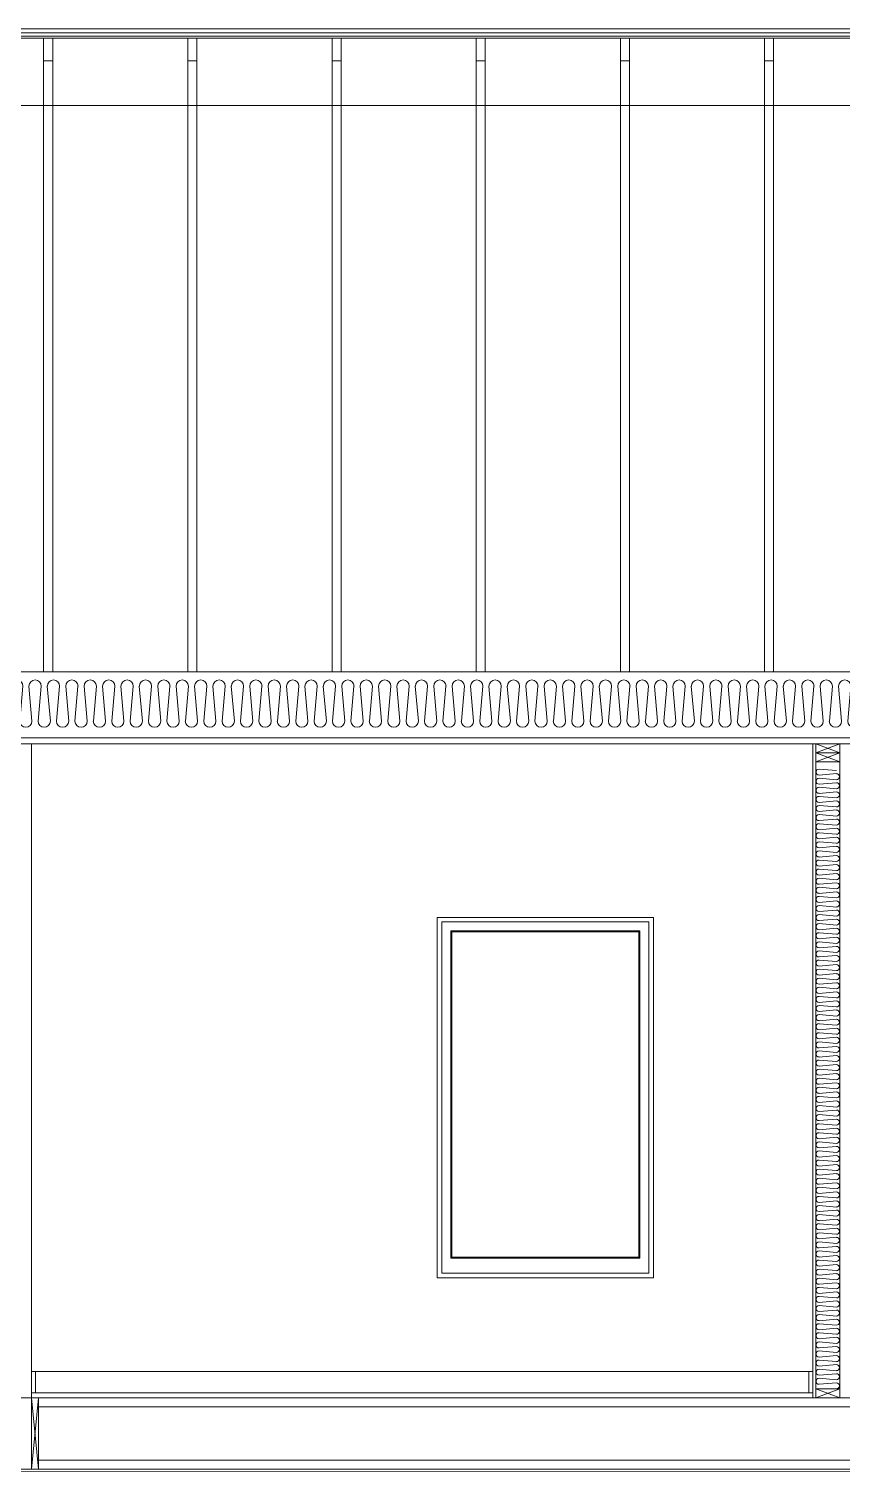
# Model space of a CAD drawing. Header units: inches. Extents: x 99 to 15695, y -7208 to 2559.
# Drawn here: x 14185.8 to 14321.2, y -3716.9 to -3476.8 of the extents above; entities that cross this region are included whole.
import ezdxf

# ---------------------------------------------------------------- set-up
doc = ezdxf.new("R2010")
doc.units = ezdxf.units.IN
doc.header["$LTSCALE"] = 96
doc.header["$MEASUREMENT"] = 0
doc.layers.add('Common', color=4, linetype='Continuous', lineweight=5)
doc.layers.add('Insulate', color=7, linetype='Continuous', lineweight=0, true_color=0x918d8e)

# ---------------------------------------------------------------- blocks, each defined once
blk = doc.blocks.new('*U381')
at = {"layer": 'Insulate', "transparency": 33554687}
for p, q in [((2.92, -0.25), (-2.92, 0.25)), ((-2.92, -1.78), (2.92, -1.27))]:
    blk.add_line(p, q, dxfattribs=at)
for centre, start, end in [((-2.92, -0.76), 90, 270), ((2.92, 0.76), 270, 90)]:
    blk.add_arc(centre, 1.02, start, end, dxfattribs=at)
blk = doc.blocks.new('*U382')
at = {"layer": 'Insulate', "color": 0, "linetype": 'ByBlock', "lineweight": -2, "transparency": 16777216}
for p in [(0, -875.875), (0, -878.9375), (0, -882), (0, -885.0625), (0, -888.125), (0, -891.1875), (0, -894.25), (0, -897.3125), (0, -900.375), (0, -903.4375), (0, -906.5), (0, -909.5625), (0, -912.625), (0, -915.6875), (0, -918.75), (0, -921.8125), (0, -924.875), (0, -927.9375), (0, -931), (0, -934.0625), (0, -937.125), (0, -940.1875), (0, -943.25), (0, -946.3125), (0, -949.375), (0, -952.4375), (0, -955.5), (0, -958.5625), (0, -961.625), (0, -964.6875), (0, -967.75), (0, -970.8125), (0, -973.875), (0, -976.9375), (0, -980), (0, -983.0625), (0, -986.125), (0, -989.1875), (0, -992.25), (0, -995.3125), (0, -998.375), (0, -1001.4375), (0, -1004.5), (0, -1007.5625), (0, -1010.625), (0, -1013.6875)]:
    blk.add_blockref('*U381', p, dxfattribs=at)
blk = doc.blocks.new('*U395')
at = {"layer": 'Insulate', "transparency": 33554687}
for p, q in [((1.44, -0.13), (-1.44, 0.13)), ((-1.44, -0.88), (1.44, -0.63))]:
    blk.add_line(p, q, dxfattribs=at)
for centre, start, end in [((-1.44, -0.38), 90, 270), ((1.44, 0.38), 270, 90)]:
    blk.add_arc(centre, 0.503, start, end, dxfattribs=at)
blk = doc.blocks.new('*U396')
at = {"layer": 'Insulate', "color": 0, "linetype": 'ByBlock', "lineweight": -2, "transparency": 16777216}
for p in [(0, 0), (0, -1.51), (0, -3.03), (0, -4.54), (0, -6.05), (0, -7.57), (0, -9.08), (0, -10.59), (0, -12.11), (0, -13.62), (0, -15.13), (0, -16.65), (0, -18.16), (0, -19.67), (0, -21.19), (0, -22.7), (0, -24.21), (0, -25.73), (0, -27.24), (0, -28.75), (0, -30.27), (0, -31.78), (0, -33.29), (0, -34.81), (0, -36.32), (0, -37.83), (0, -39.35), (0, -40.86), (0, -42.37), (0, -43.89), (0, -45.4), (0, -46.91), (0, -48.43), (0, -49.94), (0, -51.45), (0, -52.97), (0, -54.48), (0, -55.99), (0, -57.51), (0, -59.02), (0, -60.53), (0, -62.05), (0, -63.56), (0, -65.07), (0, -66.59), (0, -68.1), (0, -69.61), (0, -71.13), (0, -72.64), (0, -74.15), (0, -75.67), (0, -77.18), (0, -78.69), (0, -80.21), (0, -81.72), (0, -83.23), (0, -84.75), (0, -86.26), (0, -87.77), (0, -89.29), (0, -90.8), (0, -92.31), (0, -93.83), (0, -95.34), (0, -96.85), (0, -98.37), (0, -99.88), (0, -101.39)]:
    blk.add_blockref('*U395', p, dxfattribs=at)

msp = doc.modelspace()

# ---------------------------------------------------------------- linework, layer by layer
at = {"layer": 'Common'}
for p, q in [((13275.77, -3476.81), (14523.77, -3476.81)), ((13275.77, -3477.49), (14523.77, -3477.49)), ((13276.52, -3478.03), (14523.02, -3478.03)), ((13276.52, -3478.34), (14523.02, -3478.34)), ((14188.27, -3583.82), (14188.27, -3478.34)), ((14189.77, -3583.82), (14189.77, -3478.34)), ((14212.27, -3583.82), (14212.27, -3478.34)), ((14213.77, -3583.82), (14213.77, -3478.34)), ((14236.27, -3478.34), (14236.27, -3583.82)), ((14237.77, -3478.34), (14237.77, -3583.82)), ((14260.27, -3583.82), (14260.27, -3478.34)), ((14261.77, -3478.34), (14261.77, -3583.82)), ((14284.27, -3583.82), (14284.27, -3478.34)), ((14285.77, -3583.82), (14285.77, -3478.34)), ((14308.27, -3478.34), (14308.27, -3583.82)), ((14309.77, -3478.34), (14309.77, -3583.82)), ((14188.27, -3482.13), (14189.77, -3482.13)), ((14212.27, -3482.13), (14213.77, -3482.13)), ((14236.27, -3482.13), (14237.77, -3482.13)), ((14260.27, -3482.13), (14261.77, -3482.13)), ((14284.27, -3482.13), (14285.77, -3482.13)), ((14308.27, -3482.13), (14309.77, -3482.13)), ((14523.02, -3489.59), (13276.52, -3489.59)), ((13306.27, -3594.82), (14493.27, -3594.82)), ((13306.27, -3595.82), (14493.27, -3595.82)), ((14186.27, -3595.82), (14186.27, -3704.7)), ((14316.27, -3595.82), (14316.27, -3704.7)), ((14316.77, -3704.7), (14316.77, -3595.82)), ((14320.77, -3595.82), (14320.77, -3704.7)), ((14253.77, -3684.7), (14253.77, -3624.7)), ((14253.77, -3684.7), (14253.77, -3624.7)), ((14253.77, -3624.7), (14289.77, -3624.7)), ((14253.77, -3624.7), (14289.77, -3624.7)), ((14289.77, -3624.7), (14289.77, -3684.7)), ((14289.77, -3684.7), (14289.77, -3624.7)), ((14254.52, -3683.95), (14254.52, -3625.45)), ((14289.02, -3625.45), (14254.52, -3625.45)), ((14287.52, -3626.95), (14256.02, -3626.95)), ((14256.21, -3627.13), (14256.02, -3626.95)), ((14256.02, -3681.45), (14256.02, -3626.95)), ((14256.21, -3681.26), (14256.21, -3627.13)), ((14256.21, -3627.13), (14287.34, -3627.13)), ((14287.52, -3626.95), (14287.34, -3627.13)), ((14287.34, -3627.13), (14287.34, -3681.26)), ((14287.52, -3626.95), (14287.52, -3681.45)), ((14289.02, -3625.45), (14289.02, -3683.95)), ((14256.21, -3681.26), (14256.02, -3681.45)), ((14287.52, -3681.45), (14256.02, -3681.45)), ((14287.34, -3681.26), (14256.21, -3681.26)), ((14287.52, -3681.45), (14287.34, -3681.26)), ((14253.77, -3684.7), (14289.77, -3684.7)), ((14253.77, -3684.7), (14289.77, -3684.7)), ((14289.02, -3683.95), (14254.52, -3683.95)), ((14316.27, -3700.32), (14186.27, -3700.32)), ((14186.9, -3703.82), (14186.9, -3700.32)), ((14315.65, -3703.82), (14315.65, -3700.32)), ((14186.27, -3704.7), (14186.27, -3703.82)), ((14316.27, -3703.82), (14186.27, -3703.82)), ((14186.27, -3703.82), (14316.27, -3703.82)), ((14316.27, -3703.82), (14316.27, -3704.7)), ((13851.77, -3704.7), (14499.77, -3704.7)), ((14185.77, -3704.7), (14187.4, -3704.7)), ((14186.27, -3704.7), (14186.27, -3716.57)), ((14316.27, -3704.7), (14186.27, -3704.7)), ((14187.4, -3704.7), (14186.27, -3716.57)), ((14187.4, -3716.57), (14186.27, -3704.7)), ((14186.27, -3716.57), (14186.27, -3704.7)), ((14186.27, -3704.7), (14187.4, -3704.7)), ((14187.4, -3704.7), (14187.4, -3716.57)), ((14187.4, -3704.7), (14187.4, -3716.57)), ((14187.4, -3706.2), (14498.65, -3706.2)), ((14316.77, -3704.7), (14316.27, -3704.7)), ((14321.27, -3704.7), (14320.77, -3704.7)), ((14498.65, -3715.07), (14187.4, -3715.07)), ((14186.27, -3716.57), (13846.77, -3716.57)), ((14499.77, -3717.2), (13896.27, -3716.57)), ((14499.77, -3716.57), (14186.27, -3716.57)), ((14187.4, -3716.57), (14186.27, -3716.57))]:
    msp.add_line(p, q, dxfattribs=at)
at = {"layer": 'Common', "linetype": 'Continuous', "transparency": 33554687}
for p, q in [((14493.27, -3583.82), (13306.27, -3583.82)), ((14320.77, -3595.82), (14316.77, -3597.32)), ((14320.77, -3597.32), (14316.77, -3595.82)), ((14316.77, -3597.32), (14320.77, -3597.32)), ((14316.77, -3597.32), (14320.77, -3597.32)), ((14320.77, -3597.32), (14316.77, -3598.82)), ((14320.77, -3598.82), (14316.77, -3597.32)), ((14316.77, -3598.82), (14320.77, -3598.82)), ((14316.77, -3598.82), (14320.77, -3598.82)), ((14320.77, -3703.2), (14316.77, -3704.7)), ((14320.77, -3704.7), (14316.77, -3703.2)), ((14316.77, -3703.2), (14320.77, -3703.2))]:
    msp.add_line(p, q, dxfattribs=at)

# ---------------------------------------------------------------- block references
at = {"layer": 'Insulate', "rotation": 90.00000258223338}
msp.add_blockref('*U382', (13308.67, -3589.13), dxfattribs=at)
at = {"layer": 'Insulate', "extrusion": (0, 0, -1), "zscale": -1, "rotation": 180}
msp.add_blockref('*U396', (-14318.77, -3702.3), dxfattribs=at)

doc.saveas('drawing.dxf')
